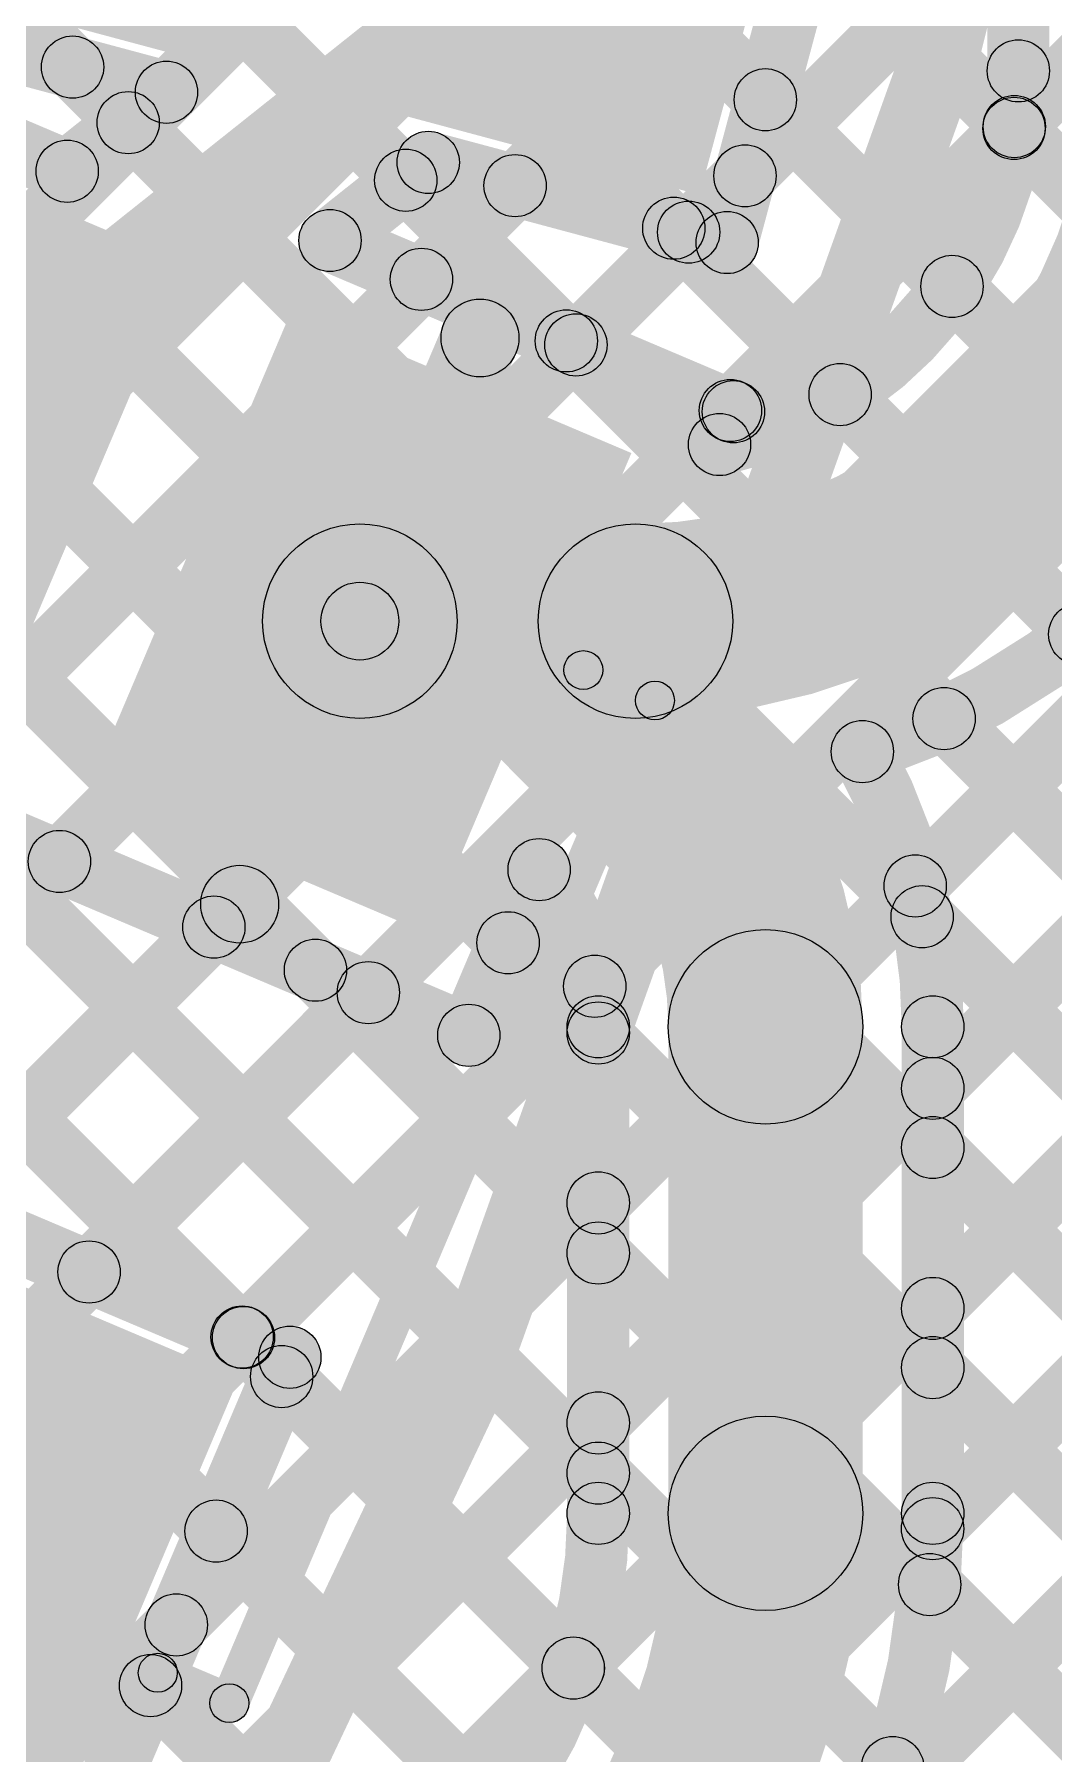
# Model space of a CAD drawing. Header units: millimetres. Extents: x -2.17 to 2.17, y -2.17 to 2.17.
# Drawn here: x 1.645 to 1.776, y -0.7509 to -0.5299 of the extents above; entities that cross this region are included whole.
import ezdxf

# ---------------------------------------------------------------- set-up
doc = ezdxf.new("R2010")
doc.units = ezdxf.units.MM
doc.header["$MEASUREMENT"] = 0
for name, color, linetype in [('BottomLayer', 5, 'Continuous'), ('Mechanical2', 216, 'Continuous'), ('TopLayer', 1, 'Continuous'), ('TopOverlay', 2, 'Continuous'), ('TopPaste', 8, 'Continuous'), ('TopSolder', 216, 'Continuous')]:
    doc.layers.add(name, color=color, linetype=linetype)

# ---------------------------------------------------------------- blocks, each defined once
blk = doc.blocks.new('WS2812B_M____148')
at = {"layer": 'TopLayer'}
for points in [[(0.03504, 0.05079), (0.09409, 0.05079), (0.09409, 0.01142), (0.03504, 0.01142)], [(-0.09409, -0.01142), (-0.03504, -0.01142), (-0.03504, -0.05079), (-0.09409, -0.05079)], [(0.03504, -0.01142), (0.09409, -0.01142), (0.09409, -0.05079), (0.03504, -0.05079)]]:
    blk.add_hatch(color=1, dxfattribs=at).paths.add_polyline_path(points)
at = {"layer": 'TopOverlay'}
h = blk.add_hatch(color=2, dxfattribs=at)
edge = h.paths.add_edge_path()
edge.add_arc((-0.07, -0.06), 0.0025, 0, 360)
h = blk.add_hatch(color=2, dxfattribs=at)
edge = h.paths.add_edge_path()
edge.add_arc((0.07, -0.06), 0.0025, 0, 360)
for points in [[(-0.0725, -0.06), (-0.0675, -0.06), (-0.0675, -0.07), (-0.0725, -0.07)], [(0.0675, -0.06), (0.0725, -0.06), (0.0725, -0.07), (0.0675, -0.07)], [(-0.07, -0.0725), (-0.07, -0.0675), (0.07, -0.0675), (0.07, -0.0725)]]:
    blk.add_hatch(color=2, dxfattribs=at).paths.add_polyline_path(points)
h = blk.add_hatch(color=2, dxfattribs=at)
edge = h.paths.add_edge_path()
edge.add_arc((-0.07, -0.07), 0.0025, 0, 360)
h = blk.add_hatch(color=2, dxfattribs=at)
edge = h.paths.add_edge_path()
edge.add_arc((-0.07, -0.07), 0.0025, 0, 360)
h = blk.add_hatch(color=2, dxfattribs=at)
edge = h.paths.add_edge_path()
edge.add_arc((0.07, -0.07), 0.0025, 0, 360)
h = blk.add_hatch(color=2, dxfattribs=at)
edge = h.paths.add_edge_path()
edge.add_arc((0.07, -0.07), 0.0025, 0, 360)
at = {"layer": 'TopPaste'}
for points in [[(0.03504, 0.05079), (0.09409, 0.05079), (0.09409, 0.01142), (0.03504, 0.01142)], [(-0.09409, -0.01142), (-0.03504, -0.01142), (-0.03504, -0.05079), (-0.09409, -0.05079)], [(0.03504, -0.01142), (0.09409, -0.01142), (0.09409, -0.05079), (0.03504, -0.05079)]]:
    blk.add_hatch(color=8, dxfattribs=at).paths.add_polyline_path(points)
at = {"layer": 'TopSolder'}
for points in [[(0.03104, 0.05479), (0.09809, 0.05479), (0.09809, 0.00742), (0.03104, 0.00742)], [(-0.09809, -0.00742), (-0.03104, -0.00742), (-0.03104, -0.05479), (-0.09809, -0.05479)], [(0.03104, -0.00742), (0.09809, -0.00742), (0.09809, -0.05479), (0.03104, -0.05479)]]:
    blk.add_hatch(color=216, dxfattribs=at).paths.add_polyline_path(points)
at = {"layer": 'TopOverlay'}
for centre in [(-0.07, -0.06), (0.07, -0.06), (-0.07, -0.07), (-0.07, -0.07), (0.07, -0.07), (0.07, -0.07)]:
    blk.add_circle(centre, 0.0025, dxfattribs=at)
blk = doc.blocks.new('WS2812B_M____149')
at = {"layer": 'TopLayer'}
blk.add_hatch(color=1, dxfattribs=at).paths.add_polyline_path([(-0.09409, -0.01142), (-0.03504, -0.01142), (-0.03504, -0.05079), (-0.09409, -0.05079)])
at = {"layer": 'TopPaste'}
blk.add_hatch(color=8, dxfattribs=at).paths.add_polyline_path([(-0.09409, -0.01142), (-0.03504, -0.01142), (-0.03504, -0.05079), (-0.09409, -0.05079)])
at = {"layer": 'TopSolder'}
for points in [[(-0.09809, 0.05479), (-0.03104, 0.05479), (-0.03104, 0.00742), (-0.09809, 0.00742)], [(-0.09809, -0.00742), (-0.03104, -0.00742), (-0.03104, -0.05479), (-0.09809, -0.05479)]]:
    blk.add_hatch(color=216, dxfattribs=at).paths.add_polyline_path(points)

msp = doc.modelspace()

# ---------------------------------------------------------------- hatches: boundary and pattern name
at = {"layer": 'BottomLayer'}
for points in [[(1.51233, -0.74951), (1.50667, -0.74385), (1.84924, -0.40128), (1.85489, -0.40694)], [(1.51233, -0.69294), (1.50667, -0.68728), (1.79267, -0.40128), (1.79833, -0.40694)], [(1.51233, -0.66465), (1.50667, -0.659), (1.76439, -0.40128), (1.77004, -0.40694)], [(1.51233, -0.72122), (1.50667, -0.71556), (1.82095, -0.40128), (1.82661, -0.40694)], [(1.51233, -0.83436), (1.50667, -0.8287), (1.93409, -0.40128), (1.93975, -0.40694)], [(1.51233, -0.89093), (1.50667, -0.88527), (1.99066, -0.40128), (1.99632, -0.40694)], [(1.51233, -0.86264), (1.50667, -0.85699), (1.96238, -0.40128), (1.96803, -0.40694)], [(1.51233, -0.91921), (1.50667, -0.91355), (2.01894, -0.40128), (2.0246, -0.40694)], [(1.51233, -0.80607), (1.50667, -0.80042), (1.90581, -0.40128), (1.91146, -0.40694)], [(1.51233, -0.77779), (1.50667, -0.77213), (1.87752, -0.40128), (1.88318, -0.40694)], [(1.5737, -0.40698), (1.57936, -0.40133), (1.9405, -0.76247), (1.93485, -0.76813)], [(1.60194, -0.40694), (1.6076, -0.40128), (1.9473, -0.74098), (1.94164, -0.74664)], [(1.63023, -0.40694), (1.63589, -0.40128), (1.95409, -0.71949), (1.94843, -0.72514)], [(1.51233, -0.9475), (1.50667, -0.94184), (2.04221, -0.4063), (2.04787, -0.41196)], [(1.55035, -0.41191), (1.55601, -0.40626), (1.93371, -0.78396), (1.92805, -0.78962)], [(1.53251, -0.42236), (1.53817, -0.41671), (1.92442, -0.80295), (1.91876, -0.80861)], [(1.51891, -0.43705), (1.52457, -0.43139), (1.91505, -0.82187), (1.90939, -0.82752)], [(1.51233, -0.97578), (1.50667, -0.97012), (2.03677, -0.44002), (2.04243, -0.44568)], [(1.50971, -0.45612), (1.51536, -0.45047), (1.90568, -0.84079), (1.90003, -0.84644)], [(1.50667, -0.48137), (1.51233, -0.47572), (1.89632, -0.8597), (1.89066, -0.86536)], [(1.51233, -1.00406), (1.50667, -0.99841), (2.0237, -0.48138), (2.02935, -0.48704)], [(1.50667, -0.50966), (1.51233, -0.504), (1.88695, -0.87862), (1.88129, -0.88428)], [(1.50667, -0.53794), (1.51233, -0.53228), (1.87758, -0.89754), (1.87193, -0.90319)], [(1.50667, -0.56623), (1.51233, -0.56057), (1.86822, -0.91646), (1.86256, -0.92211)], [(1.50667, -0.59451), (1.51233, -0.58885), (1.85885, -0.93537), (1.85319, -0.94103)], [(1.50667, -0.62279), (1.51233, -0.61714), (1.84948, -0.95429), (1.84382, -0.95995)]]:
    msp.add_hatch(color=5, dxfattribs=at).paths.add_polyline_path(points)
at = {"layer": 'TopLayer'}
for points in [[(1.76107, -0.64219), (1.75541, -0.63653), (2.03567, -0.35627), (2.04133, -0.36193)], [(1.76333, -0.66821), (1.75767, -0.66255), (2.03611, -0.38411), (2.04177, -0.38977)], [(1.76333, -0.6965), (1.75767, -0.69084), (2.0345, -0.41401), (2.04016, -0.41967)], [(1.7755, -0.53461), (1.7675, -0.53461), (1.7675, -0.43628), (1.7755, -0.43628)], [(1.76331, -0.7248), (1.75765, -0.71914), (2.02904, -0.44776), (2.0347, -0.45341)], [(1.73793, -0.5577), (1.7302, -0.55563), (1.75015, -0.4812), (1.75787, -0.48327)], [(1.75673, -0.75966), (1.75107, -0.75401), (2.01597, -0.48911), (2.02162, -0.49477)], [(1.63271, -0.58494), (1.62649, -0.57711), (1.71322, -0.50811), (1.71944, -0.51594)], [(1.73919, -0.55093), (1.73353, -0.54527), (1.76867, -0.51013), (1.77433, -0.51579)], [(1.74213, -0.51884), (1.74779, -0.51319), (1.77377, -0.53917), (1.76811, -0.54482)], [(1.61753, -0.52958), (1.6196, -0.52185), (1.66304, -0.53349), (1.66097, -0.54122)], [(1.61668, -0.53803), (1.61981, -0.53067), (1.65081, -0.54383), (1.64768, -0.55119)], [(1.6471, -0.53695), (1.65276, -0.53129), (1.65991, -0.53844), (1.65425, -0.5441)], [(1.65173, -0.55064), (1.64675, -0.54438), (1.65951, -0.53423), (1.66449, -0.54049)], [(1.73615, -0.54115), (1.74181, -0.53549), (1.7658, -0.55948), (1.76014, -0.56513)], [(1.73731, -0.58109), (1.73166, -0.57543), (1.76815, -0.53894), (1.77381, -0.5446)], [(1.68551, -0.55954), (1.68053, -0.55328), (1.69316, -0.54324), (1.69814, -0.5495)], [(1.69461, -0.55024), (1.69668, -0.54251), (1.7351, -0.5528), (1.73303, -0.56053)], [(1.68993, -0.5515), (1.69559, -0.54584), (1.71623, -0.56648), (1.71058, -0.57214)], [(1.6976, -0.56423), (1.69195, -0.55857), (1.70398, -0.54654), (1.70964, -0.55219)], [(1.72438, -0.55766), (1.73003, -0.552), (1.75142, -0.57338), (1.74576, -0.57904)], [(1.68146, -0.5601), (1.68459, -0.55273), (1.73644, -0.57474), (1.73331, -0.58211)], [(1.71746, -0.57266), (1.7118, -0.567), (1.72629, -0.55251), (1.73195, -0.55817)], [(1.69146, -0.60728), (1.68226, -0.60338), (1.6977, -0.56699), (1.70691, -0.5709)], [(1.73677, -0.58419), (1.72941, -0.58106), (1.73119, -0.57686), (1.73856, -0.57999)], [(1.56094, -0.59221), (1.5666, -0.58656), (1.67455, -0.69451), (1.66889, -0.70016)], [(1.68686, -0.61783), (1.68686, -0.59283), (1.72228, -0.59283), (1.72228, -0.61783)], [(1.67602, -0.64367), (1.66681, -0.63976), (1.68226, -0.60338), (1.69146, -0.60728)], [(1.75912, -0.62069), (1.76478, -0.61503), (1.92969, -0.77994), (1.92404, -0.7856)], [(1.61974, -0.62272), (1.62539, -0.61706), (1.72033, -0.712), (1.71467, -0.71766)], [(1.63728, -0.63592), (1.64041, -0.62855), (1.70242, -0.65488), (1.69929, -0.66224)], [(1.61516, -0.67496), (1.60951, -0.6693), (1.64541, -0.63339), (1.65107, -0.63905)], [(1.70454, -0.66012), (1.69718, -0.657), (1.70621, -0.6357), (1.71358, -0.63883)], [(1.7563, -0.64615), (1.76196, -0.64049), (1.92179, -0.80033), (1.91613, -0.80598)], [(1.63502, -0.68338), (1.62936, -0.67773), (1.66527, -0.64182), (1.67092, -0.64748)], [(1.70308, -0.64949), (1.70873, -0.64384), (1.72033, -0.65543), (1.71467, -0.66109)], [(1.67832, -0.65302), (1.68398, -0.64736), (1.72033, -0.68372), (1.71467, -0.68937)], [(1.67473, -0.70024), (1.66907, -0.69458), (1.71423, -0.64943), (1.71988, -0.65509)], [(1.65487, -0.69181), (1.64922, -0.68615), (1.68512, -0.65025), (1.69078, -0.65591)], [(1.7215, -0.72), (1.7135, -0.72), (1.7135, -0.65747), (1.7215, -0.65747)], [(1.7515, -0.72), (1.7265, -0.72), (1.7265, -0.65747), (1.7515, -0.65747)], [(1.7645, -0.72), (1.7565, -0.72), (1.7565, -0.65747), (1.7645, -0.65747)], [(1.75767, -0.6758), (1.76333, -0.67015), (1.91242, -0.81924), (1.90677, -0.8249)], [(1.62349, -0.68121), (1.62661, -0.67384), (1.67942, -0.69626), (1.6763, -0.70362)], [(1.66609, -0.73717), (1.66043, -0.73151), (1.71467, -0.67727), (1.72033, -0.68293)], [(1.66889, -0.70016), (1.67455, -0.69451), (1.67964, -0.69959), (1.67398, -0.70525)], [(1.65143, -0.77243), (1.64407, -0.76931), (1.67418, -0.69838), (1.68154, -0.7015)], [(1.67398, -0.70525), (1.67964, -0.69959), (1.71711, -0.73707), (1.71145, -0.74272)], [(1.75767, -0.70409), (1.76333, -0.69843), (1.90306, -0.83816), (1.8974, -0.84382)], [(1.64891, -0.78263), (1.64325, -0.77697), (1.71467, -0.70555), (1.72033, -0.71121)], [(1.66555, -0.7251), (1.67121, -0.71945), (1.70731, -0.75555), (1.70166, -0.76121)], [(1.75728, -0.73198), (1.76293, -0.72632), (1.89369, -0.85708), (1.88803, -0.86273)], [(1.6771, -0.78273), (1.67144, -0.77707), (1.71146, -0.73705), (1.71712, -0.74271)], [(1.65712, -0.74496), (1.66278, -0.7393), (1.69278, -0.76931), (1.68713, -0.77496)], [(1.75252, -0.7555), (1.75817, -0.74984), (1.88432, -0.87599), (1.87867, -0.88165)]]:
    msp.add_hatch(color=1, dxfattribs=at).paths.add_polyline_path(points)
h = msp.add_hatch(color=1, dxfattribs=at)
edge = h.paths.add_edge_path()
edge.add_arc((1.64993, -0.53412), 0.004, 0, 360)
h = msp.add_hatch(color=1, dxfattribs=at)
edge = h.paths.add_edge_path()
edge.add_arc((1.7715, -0.53461), 0.004, 0, 360)
h = msp.add_hatch(color=1, dxfattribs=at)
edge = h.paths.add_edge_path()
edge.add_arc((1.7715, -0.53461), 0.004, 0, 360)
h = msp.add_hatch(color=1, dxfattribs=at)
edge = h.paths.add_edge_path()
edge.add_arc((1.662, -0.53736), 0.004, 0, 360)
h = msp.add_hatch(color=1, dxfattribs=at)
edge = h.paths.add_edge_path()
edge.add_arc((1.662, -0.53736), 0.004, 0, 360)
h = msp.add_hatch(color=1, dxfattribs=at)
edge = h.paths.add_edge_path()
edge.add_arc((1.73898, -0.53832), 0.004, 0, 360)
h = msp.add_hatch(color=1, dxfattribs=at)
edge = h.paths.add_edge_path()
edge.add_arc((1.65708, -0.54127), 0.004, 0, 360)
h = msp.add_hatch(color=1, dxfattribs=at)
edge = h.paths.add_edge_path()
edge.add_arc((1.77094, -0.542), 0.004, 0, 360)
h = msp.add_hatch(color=1, dxfattribs=at)
edge = h.paths.add_edge_path()
edge.add_arc((1.77098, -0.54177), 0.004, 0, 360)
h = msp.add_hatch(color=1, dxfattribs=at)
edge = h.paths.add_edge_path()
edge.add_arc((1.64924, -0.54751), 0.004, 0, 360)
h = msp.add_hatch(color=1, dxfattribs=at)
edge = h.paths.add_edge_path()
edge.add_arc((1.64924, -0.54751), 0.004, 0, 360)
h = msp.add_hatch(color=1, dxfattribs=at)
edge = h.paths.add_edge_path()
edge.add_arc((1.69565, -0.54637), 0.004, 0, 360)
h = msp.add_hatch(color=1, dxfattribs=at)
edge = h.paths.add_edge_path()
edge.add_arc((1.69565, -0.54637), 0.004, 0, 360)
h = msp.add_hatch(color=1, dxfattribs=at)
edge = h.paths.add_edge_path()
edge.add_arc((1.69276, -0.54867), 0.004, 0, 360)
h = msp.add_hatch(color=1, dxfattribs=at)
edge = h.paths.add_edge_path()
edge.add_arc((1.70681, -0.54936), 0.004, 0, 360)
h = msp.add_hatch(color=1, dxfattribs=at)
edge = h.paths.add_edge_path()
edge.add_arc((1.73636, -0.5481), 0.004, 0, 360)
h = msp.add_hatch(color=1, dxfattribs=at)
edge = h.paths.add_edge_path()
edge.add_arc((1.72721, -0.55483), 0.004, 0, 360)
h = msp.add_hatch(color=1, dxfattribs=at)
edge = h.paths.add_edge_path()
edge.add_arc((1.72912, -0.55534), 0.004, 0, 360)
h = msp.add_hatch(color=1, dxfattribs=at)
edge = h.paths.add_edge_path()
edge.add_arc((1.68302, -0.55641), 0.004, 0, 360)
h = msp.add_hatch(color=1, dxfattribs=at)
edge = h.paths.add_edge_path()
edge.add_arc((1.68302, -0.55641), 0.004, 0, 360)
h = msp.add_hatch(color=1, dxfattribs=at)
edge = h.paths.add_edge_path()
edge.add_arc((1.73407, -0.55667), 0.004, 0, 360)
h = msp.add_hatch(color=1, dxfattribs=at)
edge = h.paths.add_edge_path()
edge.add_arc((1.73407, -0.55667), 0.004, 0, 360)
h = msp.add_hatch(color=1, dxfattribs=at)
edge = h.paths.add_edge_path()
edge.add_arc((1.69477, -0.5614), 0.004, 0, 360)
h = msp.add_hatch(color=1, dxfattribs=at)
edge = h.paths.add_edge_path()
edge.add_arc((1.76297, -0.56231), 0.004, 0, 360)
h = msp.add_hatch(color=1, dxfattribs=at)
edge = h.paths.add_edge_path()
edge.add_arc((1.7023, -0.56894), 0.005, 0, 360)
h = msp.add_hatch(color=1, dxfattribs=at)
edge = h.paths.add_edge_path()
edge.add_arc((1.7134, -0.56931), 0.004, 0, 360)
h = msp.add_hatch(color=1, dxfattribs=at)
edge = h.paths.add_edge_path()
edge.add_arc((1.71463, -0.56983), 0.004, 0, 360)
h = msp.add_hatch(color=1, dxfattribs=at)
edge = h.paths.add_edge_path()
edge.add_arc((1.74859, -0.57621), 0.004, 0, 360)
h = msp.add_hatch(color=1, dxfattribs=at)
edge = h.paths.add_edge_path()
edge.add_arc((1.73449, -0.57826), 0.004, 0, 360)
h = msp.add_hatch(color=1, dxfattribs=at)
edge = h.paths.add_edge_path()
edge.add_arc((1.73487, -0.57842), 0.004, 0, 360)
h = msp.add_hatch(color=1, dxfattribs=at)
edge = h.paths.add_edge_path()
edge.add_arc((1.73487, -0.57842), 0.004, 0, 360)
h = msp.add_hatch(color=1, dxfattribs=at)
edge = h.paths.add_edge_path()
edge.add_arc((1.73309, -0.58263), 0.004, 0, 360)
h = msp.add_hatch(color=1, dxfattribs=at)
edge = h.paths.add_edge_path()
edge.add_arc((1.73309, -0.58263), 0.004, 0, 360)
h = msp.add_hatch(color=1, dxfattribs=at)
edge = h.paths.add_edge_path()
edge.add_arc((1.68686, -0.60533), 0.0125, 0, 360)
h = msp.add_hatch(color=1, dxfattribs=at)
edge = h.paths.add_edge_path()
edge.add_arc((1.68686, -0.60533), 0.0125, 0, 360)
h = msp.add_hatch(color=1, dxfattribs=at)
edge = h.paths.add_edge_path()
edge.add_arc((1.72228, -0.60533), 0.0125, 0, 360)
h = msp.add_hatch(color=1, dxfattribs=at)
edge = h.paths.add_edge_path()
edge.add_arc((1.72228, -0.60533), 0.0125, 0, 360)
h = msp.add_hatch(color=1, dxfattribs=at)
edge = h.paths.add_edge_path()
edge.add_arc((1.68686, -0.60533), 0.005, 0, 360)
h = msp.add_hatch(color=1, dxfattribs=at)
edge = h.paths.add_edge_path()
edge.add_arc((1.68686, -0.60533), 0.005, 0, 360)
h = msp.add_hatch(color=1, dxfattribs=at)
edge = h.paths.add_edge_path()
edge.add_arc((1.77939, -0.60702), 0.004, 0, 360)
h = msp.add_hatch(color=1, dxfattribs=at)
edge = h.paths.add_edge_path()
edge.add_arc((1.76195, -0.61786), 0.004, 0, 360)
h = msp.add_hatch(color=1, dxfattribs=at)
edge = h.paths.add_edge_path()
edge.add_arc((1.75145, -0.6221), 0.004, 0, 360)
h = msp.add_hatch(color=1, dxfattribs=at)
edge = h.paths.add_edge_path()
edge.add_arc((1.75145, -0.6221), 0.004, 0, 360)
h = msp.add_hatch(color=1, dxfattribs=at)
edge = h.paths.add_edge_path()
edge.add_arc((1.64824, -0.63622), 0.004, 0, 360)
h = msp.add_hatch(color=1, dxfattribs=at)
edge = h.paths.add_edge_path()
edge.add_arc((1.7099, -0.63727), 0.004, 0, 360)
h = msp.add_hatch(color=1, dxfattribs=at)
edge = h.paths.add_edge_path()
edge.add_arc((1.7099, -0.63727), 0.004, 0, 360)
h = msp.add_hatch(color=1, dxfattribs=at)
edge = h.paths.add_edge_path()
edge.add_arc((1.75824, -0.63936), 0.004, 0, 360)
h = msp.add_hatch(color=1, dxfattribs=at)
edge = h.paths.add_edge_path()
edge.add_arc((1.67141, -0.64171), 0.005, 0, 360)
h = msp.add_hatch(color=1, dxfattribs=at)
edge = h.paths.add_edge_path()
edge.add_arc((1.66809, -0.64465), 0.004, 0, 360)
h = msp.add_hatch(color=1, dxfattribs=at)
edge = h.paths.add_edge_path()
edge.add_arc((1.75913, -0.64332), 0.004, 0, 360)
h = msp.add_hatch(color=1, dxfattribs=at)
edge = h.paths.add_edge_path()
edge.add_arc((1.70591, -0.64667), 0.004, 0, 360)
h = msp.add_hatch(color=1, dxfattribs=at)
edge = h.paths.add_edge_path()
edge.add_arc((1.739, -0.65747), 0.0125, 0, 360)
h = msp.add_hatch(color=1, dxfattribs=at)
edge = h.paths.add_edge_path()
edge.add_arc((1.739, -0.65747), 0.0125, 0, 360)
h = msp.add_hatch(color=1, dxfattribs=at)
edge = h.paths.add_edge_path()
edge.add_arc((1.68115, -0.65019), 0.004, 0, 360)
h = msp.add_hatch(color=1, dxfattribs=at)
edge = h.paths.add_edge_path()
edge.add_arc((1.68795, -0.65308), 0.004, 0, 360)
h = msp.add_hatch(color=1, dxfattribs=at)
edge = h.paths.add_edge_path()
edge.add_arc((1.71705, -0.65226), 0.004, 0, 360)
h = msp.add_hatch(color=1, dxfattribs=at)
edge = h.paths.add_edge_path()
edge.add_arc((1.7175, -0.65747), 0.004, 0, 360)
h = msp.add_hatch(color=1, dxfattribs=at)
edge = h.paths.add_edge_path()
edge.add_arc((1.7175, -0.65747), 0.004, 0, 360)
h = msp.add_hatch(color=1, dxfattribs=at)
edge = h.paths.add_edge_path()
edge.add_arc((1.7605, -0.65747), 0.004, 0, 360)
h = msp.add_hatch(color=1, dxfattribs=at)
edge = h.paths.add_edge_path()
edge.add_arc((1.7605, -0.65747), 0.004, 0, 360)
h = msp.add_hatch(color=1, dxfattribs=at)
edge = h.paths.add_edge_path()
edge.add_arc((1.70086, -0.65856), 0.004, 0, 360)
h = msp.add_hatch(color=1, dxfattribs=at)
edge = h.paths.add_edge_path()
edge.add_arc((1.70086, -0.65856), 0.004, 0, 360)
h = msp.add_hatch(color=1, dxfattribs=at)
edge = h.paths.add_edge_path()
edge.add_arc((1.7175, -0.65826), 0.004, 0, 360)
h = msp.add_hatch(color=1, dxfattribs=at)
edge = h.paths.add_edge_path()
edge.add_arc((1.7605, -0.66538), 0.004, 0, 360)
h = msp.add_hatch(color=1, dxfattribs=at)
edge = h.paths.add_edge_path()
edge.add_arc((1.7605, -0.67298), 0.004, 0, 360)
h = msp.add_hatch(color=1, dxfattribs=at)
edge = h.paths.add_edge_path()
edge.add_arc((1.7175, -0.6801), 0.004, 0, 360)
h = msp.add_hatch(color=1, dxfattribs=at)
edge = h.paths.add_edge_path()
edge.add_arc((1.7175, -0.68654), 0.004, 0, 360)
h = msp.add_hatch(color=1, dxfattribs=at)
edge = h.paths.add_edge_path()
edge.add_arc((1.65205, -0.68898), 0.004, 0, 360)
h = msp.add_hatch(color=1, dxfattribs=at)
edge = h.paths.add_edge_path()
edge.add_arc((1.7605, -0.69367), 0.004, 0, 360)
h = msp.add_hatch(color=1, dxfattribs=at)
edge = h.paths.add_edge_path()
edge.add_arc((1.67172, -0.69734), 0.004, 0, 360)
h = msp.add_hatch(color=1, dxfattribs=at)
edge = h.paths.add_edge_path()
edge.add_arc((1.67172, -0.69734), 0.004, 0, 360)
h = msp.add_hatch(color=1, dxfattribs=at)
edge = h.paths.add_edge_path()
edge.add_arc((1.6719, -0.69741), 0.004, 0, 360)
h = msp.add_hatch(color=1, dxfattribs=at)
edge = h.paths.add_edge_path()
edge.add_arc((1.67786, -0.69994), 0.004, 0, 360)
h = msp.add_hatch(color=1, dxfattribs=at)
edge = h.paths.add_edge_path()
edge.add_arc((1.67786, -0.69994), 0.004, 0, 360)
h = msp.add_hatch(color=1, dxfattribs=at)
edge = h.paths.add_edge_path()
edge.add_arc((1.7605, -0.70126), 0.004, 0, 360)
h = msp.add_hatch(color=1, dxfattribs=at)
edge = h.paths.add_edge_path()
edge.add_arc((1.67681, -0.70242), 0.004, 0, 360)
h = msp.add_hatch(color=1, dxfattribs=at)
edge = h.paths.add_edge_path()
edge.add_arc((1.67681, -0.70242), 0.004, 0, 360)
h = msp.add_hatch(color=1, dxfattribs=at)
edge = h.paths.add_edge_path()
edge.add_arc((1.7175, -0.70838), 0.004, 0, 360)
h = msp.add_hatch(color=1, dxfattribs=at)
edge = h.paths.add_edge_path()
edge.add_arc((1.739, -0.72), 0.0125, 0, 360)
h = msp.add_hatch(color=1, dxfattribs=at)
edge = h.paths.add_edge_path()
edge.add_arc((1.739, -0.72), 0.0125, 0, 360)
h = msp.add_hatch(color=1, dxfattribs=at)
edge = h.paths.add_edge_path()
edge.add_arc((1.7175, -0.71483), 0.004, 0, 360)
h = msp.add_hatch(color=1, dxfattribs=at)
edge = h.paths.add_edge_path()
edge.add_arc((1.7175, -0.72), 0.004, 0, 360)
h = msp.add_hatch(color=1, dxfattribs=at)
edge = h.paths.add_edge_path()
edge.add_arc((1.7175, -0.72), 0.004, 0, 360)
h = msp.add_hatch(color=1, dxfattribs=at)
edge = h.paths.add_edge_path()
edge.add_arc((1.76048, -0.72197), 0.004, 0, 360)
h = msp.add_hatch(color=1, dxfattribs=at)
edge = h.paths.add_edge_path()
edge.add_arc((1.7605, -0.72), 0.004, 0, 360)
h = msp.add_hatch(color=1, dxfattribs=at)
edge = h.paths.add_edge_path()
edge.add_arc((1.7605, -0.72), 0.004, 0, 360)
h = msp.add_hatch(color=1, dxfattribs=at)
edge = h.paths.add_edge_path()
edge.add_arc((1.66838, -0.72228), 0.004, 0, 360)
h = msp.add_hatch(color=1, dxfattribs=at)
edge = h.paths.add_edge_path()
edge.add_arc((1.7601, -0.72915), 0.004, 0, 360)
h = msp.add_hatch(color=1, dxfattribs=at)
edge = h.paths.add_edge_path()
edge.add_arc((1.66326, -0.73434), 0.004, 0, 360)
h = msp.add_hatch(color=1, dxfattribs=at)
edge = h.paths.add_edge_path()
edge.add_arc((1.71428, -0.73989), 0.004, 0, 360)
h = msp.add_hatch(color=1, dxfattribs=at)
edge = h.paths.add_edge_path()
edge.add_arc((1.71429, -0.73988), 0.004, 0, 360)
h = msp.add_hatch(color=1, dxfattribs=at)
edge = h.paths.add_edge_path()
edge.add_arc((1.65995, -0.74213), 0.004, 0, 360)
h = msp.add_hatch(color=1, dxfattribs=at)
edge = h.paths.add_edge_path()
edge.add_arc((1.75534, -0.75267), 0.004, 0, 360)

# ---------------------------------------------------------------- linework, layer by layer
at = {"layer": 'Mechanical2', "const_width": 0.01}
for points in [[(2.16535, 0.001, 1), (-2.16535, 0.001, 1)], [(2.08135, -0.01, 1), (-2.04935, -0.01, 1)], [(1.84055, 0.001, 1), (-1.84055, 0.001, 1)], [(1.6437, 0.001, 1), (-1.6437, 0.001, 1)]]:
    msp.add_lwpolyline(points, format="xyb", close=True, dxfattribs=at)
at = {"layer": 'TopLayer'}
for points, const_width in [([(1.542, -0.59593, -0.414214), (1.642, -0.49593)], 0.025), ([(1.793, -0.53461, -0.414214), (1.72228, -0.60533)], 0.025), ([(1.7715, -0.53461, -0.350765), (1.73309, -0.58263)], 0.008), ([(1.8145, -0.53461, -0.322812), (1.75145, -0.6221)], 0.008), ([(1.68686, -0.60533, -0.414214), (1.739, -0.65747)], 0.025), ([(1.75145, -0.6221, -0.125928), (1.7605, -0.65747)], 0.008), ([(1.7099, -0.63727, -0.181962), (1.7175, -0.65747)], 0.008), ([(1.739, -0.72, -0.414214), (1.65439, -0.80461)], 0.025), ([(1.7605, -0.72, -0.414214), (1.65439, -0.82611)], 0.008), ([(1.7175, -0.72, -0.414214), (1.65439, -0.78311)], 0.008)]:
    msp.add_lwpolyline(points, format="xyb", dxfattribs=dict(at, const_width=const_width))
for centre, radius in [((1.64993, -0.53412), 0.004), ((1.7715, -0.53461), 0.004), ((1.7715, -0.53461), 0.004), ((1.662, -0.53736), 0.004), ((1.662, -0.53736), 0.004), ((1.73898, -0.53832), 0.004), ((1.65708, -0.54127), 0.004), ((1.77094, -0.542), 0.004), ((1.77098, -0.54177), 0.004), ((1.64924, -0.54751), 0.004), ((1.64924, -0.54751), 0.004), ((1.69565, -0.54637), 0.004), ((1.69565, -0.54637), 0.004), ((1.69276, -0.54867), 0.004), ((1.70681, -0.54936), 0.004), ((1.73636, -0.5481), 0.004), ((1.72721, -0.55483), 0.004), ((1.72912, -0.55534), 0.004), ((1.68302, -0.55641), 0.004), ((1.68302, -0.55641), 0.004), ((1.73407, -0.55667), 0.004), ((1.73407, -0.55667), 0.004), ((1.69477, -0.5614), 0.004), ((1.76297, -0.56231), 0.004), ((1.7023, -0.56894), 0.005), ((1.7134, -0.56931), 0.004), ((1.71463, -0.56983), 0.004), ((1.74859, -0.57621), 0.004), ((1.73449, -0.57826), 0.004), ((1.73487, -0.57842), 0.004), ((1.73487, -0.57842), 0.004), ((1.73309, -0.58263), 0.004), ((1.73309, -0.58263), 0.004), ((1.68686, -0.60533), 0.0125), ((1.68686, -0.60533), 0.0125), ((1.72228, -0.60533), 0.0125), ((1.72228, -0.60533), 0.0125), ((1.68686, -0.60533), 0.005), ((1.68686, -0.60533), 0.005), ((1.77939, -0.60702), 0.004), ((1.76195, -0.61786), 0.004), ((1.75145, -0.6221), 0.004), ((1.75145, -0.6221), 0.004), ((1.64824, -0.63622), 0.004), ((1.7099, -0.63727), 0.004), ((1.7099, -0.63727), 0.004), ((1.75824, -0.63936), 0.004), ((1.67141, -0.64171), 0.005), ((1.66809, -0.64465), 0.004), ((1.75913, -0.64332), 0.004), ((1.70591, -0.64667), 0.004), ((1.739, -0.65747), 0.0125), ((1.739, -0.65747), 0.0125), ((1.68115, -0.65019), 0.004), ((1.68795, -0.65308), 0.004), ((1.71705, -0.65226), 0.004), ((1.7175, -0.65747), 0.004), ((1.7175, -0.65747), 0.004), ((1.7605, -0.65747), 0.004), ((1.7605, -0.65747), 0.004), ((1.70086, -0.65856), 0.004), ((1.70086, -0.65856), 0.004), ((1.7175, -0.65826), 0.004), ((1.7605, -0.66538), 0.004), ((1.7605, -0.67298), 0.004), ((1.7175, -0.6801), 0.004), ((1.7175, -0.68654), 0.004), ((1.65205, -0.68898), 0.004), ((1.7605, -0.69367), 0.004), ((1.67172, -0.69734), 0.004), ((1.67172, -0.69734), 0.004), ((1.6719, -0.69741), 0.004), ((1.67786, -0.69994), 0.004), ((1.67786, -0.69994), 0.004), ((1.7605, -0.70126), 0.004), ((1.67681, -0.70242), 0.004), ((1.67681, -0.70242), 0.004), ((1.7175, -0.70838), 0.004), ((1.739, -0.72), 0.0125), ((1.739, -0.72), 0.0125), ((1.7175, -0.71483), 0.004), ((1.7175, -0.72), 0.004), ((1.7175, -0.72), 0.004), ((1.76048, -0.72197), 0.004), ((1.7605, -0.72), 0.004), ((1.7605, -0.72), 0.004), ((1.66838, -0.72228), 0.004), ((1.7601, -0.72915), 0.004), ((1.66326, -0.73434), 0.004), ((1.71428, -0.73989), 0.004), ((1.71429, -0.73988), 0.004), ((1.65995, -0.74213), 0.004), ((1.75534, -0.75267), 0.004)]:
    msp.add_circle(centre, radius, dxfattribs=at)

# ---------------------------------------------------------------- block references
for name, p, rotation in [('WS2812B_M____149', (1.703, -0.44161), 75.00000000000001), ('WS2812B_M____148', (1.633, -0.65261), 67.00000000000001)]:
    msp.add_blockref(name, p, dxfattribs=dict(rotation=rotation))

doc.saveas('drawing.dxf')
